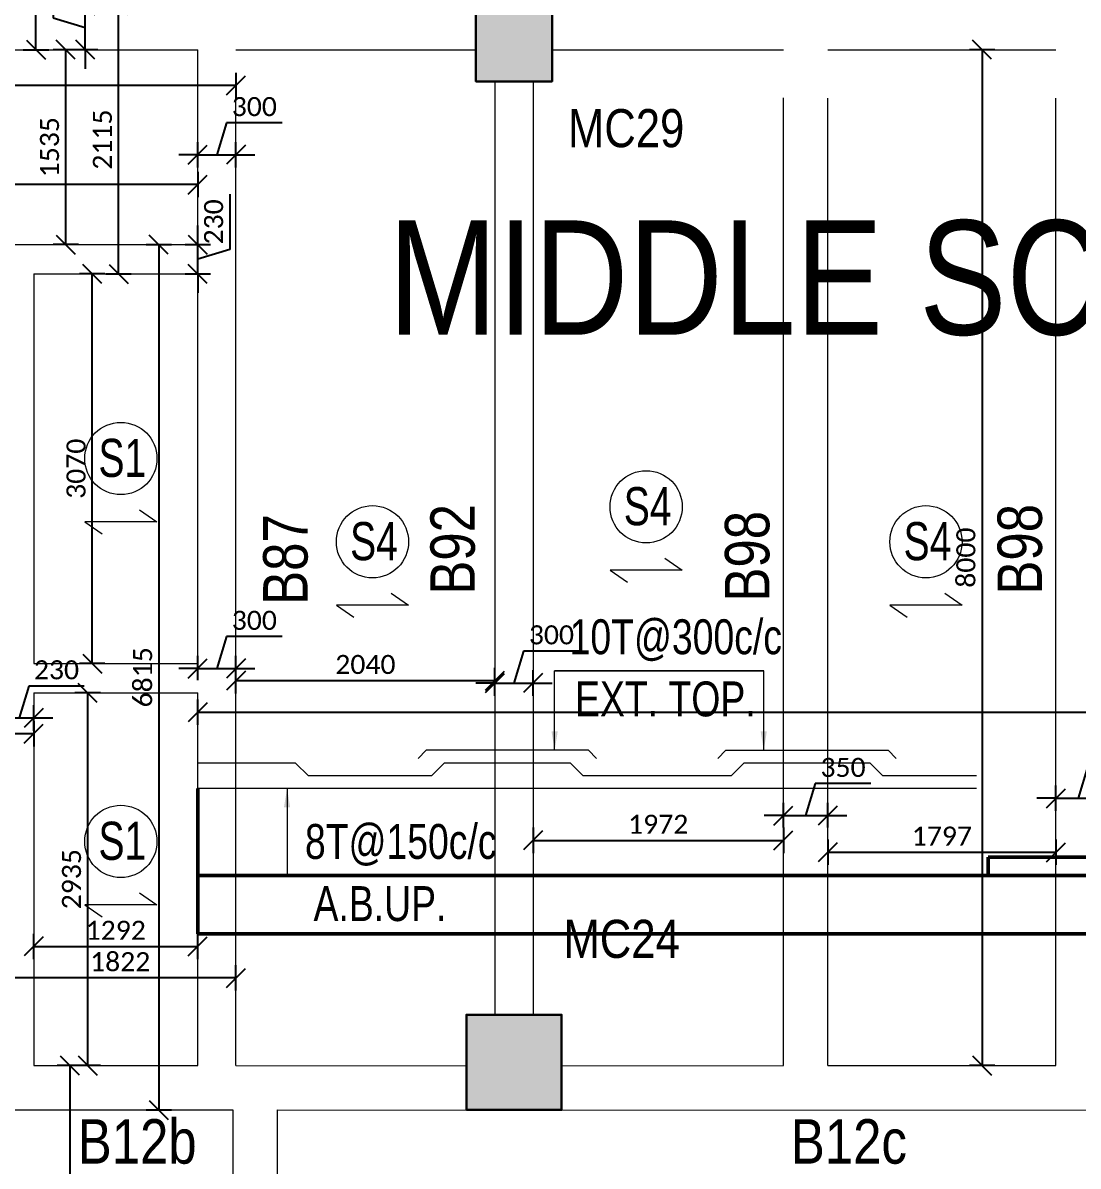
# Model space of a CAD drawing. Header units: millimetres. Extents: x 1112055 to 3390982, y -148532 to 766891.
# Drawn here: x 2816570 to 2824881, y -57649 to -48644 of the extents above; entities that cross this region are included whole.
import ezdxf
from ezdxf.enums import TextEntityAlignment as Align

# ---------------------------------------------------------------- set-up
doc = ezdxf.new("R2010")
doc.units = ezdxf.units.MM
doc.header["$PDMODE"] = 35
doc.header["$PDSIZE"] = -25
doc.linetypes.add('Hidden', pattern=[9.525, 6.35, -3.175])
for name, color, linetype, lineweight in [('B BEAM', 148, 'Continuous', 13), ('B COL. NO.', 3, 'Continuous', 20), ('B FINAL COLUMN', 1, 'Continuous', 30), ('B SLAB NO', 56, 'Continuous', 9), ('B STEEL', 34, 'Continuous', 15), ('B STEEL TEXT', 7, 'Continuous', 15), ('B-BEAM NO', 215, 'Continuous', 18)]:
    doc.layers.add(name, color=color, linetype=linetype, lineweight=lineweight)
doc.layers.add('B-COL HT', color=7, linetype='Continuous', lineweight=0, true_color=0x4e4f45)
doc.styles.add('Cali', font='calibri.ttf')
doc.styles.add('Q1', font='g13f12d.shx', dxfattribs={"width": 0.8})
doc.styles.add('SWINC', font='swissc.ttf')
doc.styles.add('SWISS', font='swisscl.ttf')
doc.dimstyles.new('BHOOMI', dxfattribs={"dimtxt": 230, "dimasz": 150, "dimexe": 10, "dimexo": 0, "dimgap": 25, "dimtad": 1, "dimdec": 0, "dimzin": 0, "dimdsep": 46, "dimtxsty": 'SWINC', "dimblk": 'OBLIQUE', "dimcen": 0.09, "dimclrd": 250, "dimclre": 250, "dimclrt": 256, "dimaunit": 1, "dimadec": 3, "dimazin": 0, "dimtfac": 1, "dimtdec": 0, "dimtofl": 0, "dimtmove": 1, "dimatfit": 3, "dimfxl": 100, "dimtolj": 1, "dimtzin": 0, "dimlwd": 9, "dimlwe": 5, "dimarcsym": 0})
doc.dimstyles.new('LEVEL DIM', dxfattribs={"dimtxt": 150, "dimasz": 150, "dimexe": 100, "dimexo": 100, "dimgap": 50, "dimtad": 1, "dimdec": 0, "dimzin": 0, "dimdsep": 46, "dimtxsty": 'Cali', "dimblk": 'OBLIQUE', "dimcen": 0, "dimclrd": 256, "dimclre": 256, "dimclrt": 3, "dimadec": 0, "dimazin": 0, "dimtfac": 1, "dimtdec": 0, "dimtofl": 0, "dimtmove": 1, "dimatfit": 0, "dimfxl": 100, "dimfxlon": 1, "dimtolj": 1, "dimtzin": 0, "dimlwd": -1, "dimlwe": -1, "dimarcsym": 0})

# ---------------------------------------------------------------- blocks, each defined once
blk = doc.blocks.new('_Oblique')
at = {"color": 0, "linetype": 'ByBlock', "lineweight": -2}
blk.add_line((-0.5, -0.5), (0.5, 0.5), dxfattribs=at)
blk = doc.blocks.new('*D6351')
at = {"linetype": 'ByBlock', "transparency": 16777216}
for p, q in [((2816573.6, -39706.1), (2816773.6, -39706.1)), ((2816673.6, -48856.1), (2816673.6, -39706.1)), ((2816573.6, -48856.1), (2816773.6, -48856.1))]:
    blk.add_line(p, q, dxfattribs=at)
at = {"layer": 'Defpoints', "color": 0, "lineweight": 40, "transparency": 16777216}
for p in [(2816258.1, -39706.1), (2816673.6, -39706.1), (2816258.1, -48856.1)]:
    blk.add_point(p, dxfattribs=at)
at = {"transparency": 16777216, "xscale": 150, "yscale": 150, "zscale": 150}
for p, rotation in [((2816673.6, -39706.1), 90), ((2816673.6, -48856.1), 270)]:
    blk.add_blockref('_Oblique', p, dxfattribs=dict(at, rotation=rotation))
at = {"color": 3, "lineweight": 50, "transparency": 16777216, "insert": (2816546.7, -44281.1), "char_height": 150, "attachment_point": 5, "rotation": 90, "style": 'Cali'}
blk.add_mtext('\\A1;9150', dxfattribs=at)
blk = doc.blocks.new('*D6371')
at = {"linetype": 'ByBlock', "transparency": 16777216}
for p, q in [((2813498.1, -54143.5), (2813498.1, -54343.5)), ((2816655.7, -54143.5), (2816655.7, -54343.5)), ((2816655.7, -54243.5), (2813498.1, -54243.5))]:
    blk.add_line(p, q, dxfattribs=at)
at = {"layer": 'Defpoints', "color": 0, "lineweight": 40, "transparency": 16777216}
for p in [(2813498.1, -53921.1), (2816655.7, -53921.1), (2813498.1, -54243.5)]:
    blk.add_point(p, dxfattribs=at)
at = {"transparency": 16777216, "xscale": 150, "yscale": 150, "zscale": 150, "rotation": 180}
blk.add_blockref('_Oblique', (2813498.1, -54243.5), dxfattribs=at)
at = {"transparency": 16777216, "xscale": 150, "yscale": 150, "zscale": 150}
blk.add_blockref('_Oblique', (2816655.7, -54243.5), dxfattribs=at)
at = {"color": 3, "lineweight": 50, "transparency": 16777216, "insert": (2815076.9, -54116.6), "char_height": 150, "attachment_point": 5, "style": 'Cali'}
blk.add_mtext('\\A1;3158', dxfattribs=at)
blk = doc.blocks.new('*D6373')
at = {"linetype": 'ByBlock', "transparency": 16777216}
for p, q in [((2818173.7, -53477.4), (2818098.1, -53729.2)), ((2818612.9, -53477.4), (2818173.7, -53477.4)), ((2817948.1, -53821.1), (2817948.1, -53629.2)), ((2818248.1, -53821.1), (2818248.1, -53629.2)), ((2817948.1, -53729.2), (2817798.1, -53729.2)), ((2817948.1, -53729.2), (2818248.1, -53729.2)), ((2818248.1, -53729.2), (2818398.1, -53729.2))]:
    blk.add_line(p, q, dxfattribs=at)
at = {"layer": 'Defpoints', "color": 0, "lineweight": 40, "transparency": 16777216}
for p in [(2818248.1, -53729.2), (2817948.1, -53921.1), (2818248.1, -53921.1)]:
    blk.add_point(p, dxfattribs=at)
at = {"transparency": 16777216, "xscale": 150, "yscale": 150, "zscale": 150}
blk.add_blockref('_Oblique', (2817948.1, -53729.2), dxfattribs=at)
at = {"transparency": 16777216, "xscale": 150, "yscale": 150, "zscale": 150, "rotation": 180}
blk.add_blockref('_Oblique', (2818248.1, -53729.2), dxfattribs=at)
at = {"color": 3, "lineweight": 50, "transparency": 16777216, "insert": (2818393.3, -53350.5), "char_height": 150, "attachment_point": 5, "style": 'Cali'}
blk.add_mtext('\\A1;300', dxfattribs=at)
blk = doc.blocks.new('*D6497')
at = {"linetype": 'ByBlock', "transparency": 16777216}
for p, q in [((2817041.4, -56856.5), (2816841.4, -56856.5)), ((2816941.4, -56856.5), (2816941.4, -59656.1)), ((2817041.4, -59656.1), (2816841.4, -59656.1))]:
    blk.add_line(p, q, dxfattribs=at)
at = {"layer": 'Defpoints', "color": 0, "lineweight": 40, "transparency": 16777216}
for p in [(2818248.1, -56856.5), (2816941.4, -59656.1), (2818223.1, -59656.1)]:
    blk.add_point(p, dxfattribs=at)
at = {"transparency": 16777216, "xscale": 150, "yscale": 150, "zscale": 150}
for p, rotation in [((2816941.4, -56856.5), 90), ((2816941.4, -59656.1), 270)]:
    blk.add_blockref('_Oblique', p, dxfattribs=dict(at, rotation=rotation))
at = {"color": 3, "lineweight": 50, "transparency": 16777216, "insert": (2816814.6, -58256.3), "char_height": 150, "attachment_point": 5, "rotation": 90, "style": 'Cali'}
blk.add_mtext('\\A1;2800', dxfattribs=at)
blk = doc.blocks.new('*D6512')
at = {"linetype": 'ByBlock', "transparency": 16777216}
for p, q in [((2816616.2, -53867.1), (2816540.7, -54119)), ((2817054.2, -53867.1), (2816616.2, -53867.1)), ((2816425.7, -54219), (2816425.7, -54019)), ((2816655.7, -54219), (2816655.7, -54019)), ((2816425.7, -54119), (2816275.7, -54119)), ((2816425.7, -54119), (2816655.7, -54119)), ((2816655.7, -54119), (2816805.7, -54119))]:
    blk.add_line(p, q, dxfattribs=at)
at = {"layer": 'Defpoints', "color": 0, "lineweight": 40, "transparency": 16777216}
for p in [(2816655.7, -54119), (2816425.7, -54581.1), (2816655.7, -54581.1)]:
    blk.add_point(p, dxfattribs=at)
at = {"transparency": 16777216, "xscale": 150, "yscale": 150, "zscale": 150}
blk.add_blockref('_Oblique', (2816425.7, -54119), dxfattribs=at)
at = {"transparency": 16777216, "xscale": 150, "yscale": 150, "zscale": 150, "rotation": 180}
blk.add_blockref('_Oblique', (2816655.7, -54119), dxfattribs=at)
at = {"color": 3, "lineweight": 50, "transparency": 16777216, "insert": (2816835.2, -53740.3), "char_height": 150, "attachment_point": 5, "style": 'Cali'}
blk.add_mtext('\\A1;230', dxfattribs=at)
blk = doc.blocks.new('*D6518')
at = {"linetype": 'ByBlock', "transparency": 16777216}
for p, q in [((2817224.2, -48506.1), (2817424.2, -48506.1)), ((2817324.2, -50621.1), (2817324.2, -48506.1)), ((2817224.2, -50621.1), (2817424.2, -50621.1))]:
    blk.add_line(p, q, dxfattribs=at)
at = {"layer": 'Defpoints', "color": 0, "lineweight": 40, "transparency": 16777216}
for p in [(2816655.7, -48506.1), (2817324.2, -48506.1), (2816655.7, -50621.1)]:
    blk.add_point(p, dxfattribs=at)
at = {"transparency": 16777216, "xscale": 150, "yscale": 150, "zscale": 150}
for p, rotation in [((2817324.2, -48506.1), 90), ((2817324.2, -50621.1), 270)]:
    blk.add_blockref('_Oblique', p, dxfattribs=dict(at, rotation=rotation))
at = {"color": 3, "lineweight": 50, "transparency": 16777216, "insert": (2817197.4, -49563.6), "char_height": 150, "attachment_point": 5, "rotation": 90, "style": 'Cali'}
blk.add_mtext('\\A1;2115', dxfattribs=at)
blk = doc.blocks.new('*D6519')
at = {"linetype": 'ByBlock', "transparency": 16777216}
for p, q in [((2818200, -49992.6), (2818200, -50430.5)), ((2817948.1, -50391.1), (2817948.1, -50241.1)), ((2817848.1, -50391.1), (2818048.1, -50391.1)), ((2817948.1, -50621.1), (2817948.1, -50391.1)), ((2818200, -50430.5), (2817948.1, -50506.1)), ((2817848.1, -50621.1), (2818048.1, -50621.1)), ((2817948.1, -50621.1), (2817948.1, -50771.1))]:
    blk.add_line(p, q, dxfattribs=at)
at = {"layer": 'Defpoints', "color": 0, "lineweight": 40, "transparency": 16777216}
for p in [(2817324.2, -50391.1), (2817948.1, -50391.1), (2817324.2, -50621.1)]:
    blk.add_point(p, dxfattribs=at)
at = {"transparency": 16777216, "xscale": 150, "yscale": 150, "zscale": 150}
for p, rotation in [((2817948.1, -50391.1), 270), ((2817948.1, -50621.1), 90)]:
    blk.add_blockref('_Oblique', p, dxfattribs=dict(at, rotation=rotation))
at = {"color": 3, "lineweight": 50, "transparency": 16777216, "insert": (2818073.1, -50211.5), "char_height": 150, "attachment_point": 5, "rotation": 90, "style": 'Cali'}
blk.add_mtext('\\A1;230', dxfattribs=at)
blk = doc.blocks.new('*D6520')
at = {"linetype": 'ByBlock', "transparency": 16777216}
for p, q in [((2817007.7, -48856.1), (2816807.7, -48856.1)), ((2816907.7, -50391.1), (2816907.7, -48856.1)), ((2817007.7, -50391.1), (2816807.7, -50391.1))]:
    blk.add_line(p, q, dxfattribs=at)
at = {"layer": 'Defpoints', "color": 0, "lineweight": 40, "transparency": 16777216}
for p in [(2816907.7, -48856.1), (2817324.2, -48856.1), (2817324.2, -50391.1)]:
    blk.add_point(p, dxfattribs=at)
at = {"transparency": 16777216, "xscale": 150, "yscale": 150, "zscale": 150}
for p, rotation in [((2816907.7, -48856.1), 90), ((2816907.7, -50391.1), 270)]:
    blk.add_blockref('_Oblique', p, dxfattribs=dict(at, rotation=rotation))
at = {"color": 3, "lineweight": 50, "transparency": 16777216, "insert": (2816780.8, -49623.6), "char_height": 150, "attachment_point": 5, "rotation": 90, "style": 'Cali'}
blk.add_mtext('\\A1;1535', dxfattribs=at)
blk = doc.blocks.new('*D6521')
at = {"linetype": 'ByBlock', "transparency": 16777216}
for p, q in [((2816809.9, -48166.3), (2816809.9, -48605.5)), ((2817061.7, -48506.1), (2817061.7, -48356.1)), ((2817161.7, -48506.1), (2816961.7, -48506.1)), ((2817061.7, -48856.1), (2817061.7, -48506.1)), ((2816809.9, -48605.5), (2817061.7, -48681.1)), ((2817161.7, -48856.1), (2816961.7, -48856.1)), ((2817061.7, -48856.1), (2817061.7, -49006.1))]:
    blk.add_line(p, q, dxfattribs=at)
at = {"layer": 'Defpoints', "color": 0, "lineweight": 40, "transparency": 16777216}
for p in [(2817061.7, -48506.1), (2817324.2, -48506.1), (2817324.2, -48856.1)]:
    blk.add_point(p, dxfattribs=at)
at = {"transparency": 16777216, "xscale": 150, "yscale": 150, "zscale": 150}
for p, rotation in [((2817061.7, -48506.1), 270), ((2817061.7, -48856.1), 90)]:
    blk.add_blockref('_Oblique', p, dxfattribs=dict(at, rotation=rotation))
at = {"color": 3, "lineweight": 50, "transparency": 16777216, "insert": (2816683, -48385.9), "char_height": 150, "attachment_point": 5, "rotation": 90, "style": 'Cali'}
blk.add_mtext('\\A1;350', dxfattribs=at)
blk = doc.blocks.new('*D6522')
at = {"linetype": 'ByBlock', "transparency": 16777216}
for p, q in [((2818248.1, -49036.6), (2818248.1, -49236.6)), ((2813498.1, -49136.6), (2813498.1, -49236.6)), ((2818248.1, -49136.6), (2813498.1, -49136.6))]:
    blk.add_line(p, q, dxfattribs=at)
at = {"layer": 'Defpoints', "color": 0, "lineweight": 40, "transparency": 16777216}
for p in [(2818248.1, -48856.5), (2813498.1, -49106.1), (2813498.1, -49136.6)]:
    blk.add_point(p, dxfattribs=at)
at = {"transparency": 16777216, "xscale": 150, "yscale": 150, "zscale": 150, "rotation": 180}
blk.add_blockref('_Oblique', (2813498.1, -49136.6), dxfattribs=at)
at = {"transparency": 16777216, "xscale": 150, "yscale": 150, "zscale": 150}
blk.add_blockref('_Oblique', (2818248.1, -49136.6), dxfattribs=at)
at = {"color": 3, "lineweight": 50, "transparency": 16777216, "insert": (2815873.1, -49009.8), "char_height": 150, "attachment_point": 5, "style": 'Cali'}
blk.add_mtext('\\A1;4750', dxfattribs=at)
blk = doc.blocks.new('*D6523')
at = {"linetype": 'ByBlock', "transparency": 16777216}
for p, q in [((2813798.1, -49818.2), (2813798.1, -50018.2)), ((2817948.1, -49818.2), (2817948.1, -50018.2)), ((2817948.1, -49918.2), (2813798.1, -49918.2))]:
    blk.add_line(p, q, dxfattribs=at)
at = {"layer": 'Defpoints', "color": 0, "lineweight": 40, "transparency": 16777216}
for p in [(2817948.1, -49136.6), (2813798.1, -49236.6), (2813798.1, -49918.2)]:
    blk.add_point(p, dxfattribs=at)
at = {"transparency": 16777216, "xscale": 150, "yscale": 150, "zscale": 150, "rotation": 180}
blk.add_blockref('_Oblique', (2813798.1, -49918.2), dxfattribs=at)
at = {"transparency": 16777216, "xscale": 150, "yscale": 150, "zscale": 150}
blk.add_blockref('_Oblique', (2817948.1, -49918.2), dxfattribs=at)
at = {"color": 3, "lineweight": 50, "transparency": 16777216, "insert": (2815873.1, -49791.4), "char_height": 150, "attachment_point": 5, "style": 'Cali'}
blk.add_mtext('\\A1;4150', dxfattribs=at)
blk = doc.blocks.new('*D6524')
at = {"linetype": 'ByBlock', "transparency": 16777216}
for p, q in [((2818173.7, -49431.2), (2818098.1, -49683.1)), ((2818612.9, -49431.2), (2818173.7, -49431.2)), ((2817948.1, -49783.1), (2817948.1, -49583.1)), ((2818248.1, -49783.1), (2818248.1, -49583.1)), ((2817948.1, -49683.1), (2817798.1, -49683.1)), ((2817948.1, -49683.1), (2818248.1, -49683.1)), ((2818248.1, -49683.1), (2818398.1, -49683.1))]:
    blk.add_line(p, q, dxfattribs=at)
at = {"layer": 'Defpoints', "color": 0, "lineweight": 40, "transparency": 16777216}
for p in [(2818248.1, -49683.1), (2817948.1, -49918.2), (2818248.1, -49918.2)]:
    blk.add_point(p, dxfattribs=at)
at = {"transparency": 16777216, "xscale": 150, "yscale": 150, "zscale": 150}
blk.add_blockref('_Oblique', (2817948.1, -49683.1), dxfattribs=at)
at = {"transparency": 16777216, "xscale": 150, "yscale": 150, "zscale": 150, "rotation": 180}
blk.add_blockref('_Oblique', (2818248.1, -49683.1), dxfattribs=at)
at = {"color": 3, "lineweight": 50, "transparency": 16777216, "insert": (2818393.3, -49304.4), "char_height": 150, "attachment_point": 5, "style": 'Cali'}
blk.add_mtext('\\A1;300', dxfattribs=at)
blk = doc.blocks.new('*D6525')
at = {"linetype": 'ByBlock', "transparency": 16777216}
for p, q in [((2817541, -50391.1), (2817741, -50391.1)), ((2817641, -50391.1), (2817641, -57206.1)), ((2817541, -57206.1), (2817741, -57206.1))]:
    blk.add_line(p, q, dxfattribs=at)
at = {"layer": 'Defpoints', "color": 0, "lineweight": 40, "transparency": 16777216}
for p in [(2817324.2, -50391.1), (2817324.2, -57206.1), (2817641, -57206.1)]:
    blk.add_point(p, dxfattribs=at)
at = {"transparency": 16777216, "xscale": 150, "yscale": 150, "zscale": 150}
for p, rotation in [((2817641, -50391.1), 90), ((2817641, -57206.1), 270)]:
    blk.add_blockref('_Oblique', p, dxfattribs=dict(at, rotation=rotation))
at = {"color": 3, "lineweight": 50, "transparency": 16777216, "insert": (2817514.2, -53798.6), "char_height": 150, "attachment_point": 5, "rotation": 90, "style": 'Cali'}
blk.add_mtext('\\A1;6815', dxfattribs=at)
blk = doc.blocks.new('*D6526')
at = {"linetype": 'ByBlock', "transparency": 16777216}
for p, q in [((2817180.9, -53921.1), (2816980.9, -53921.1)), ((2817080.9, -56856.1), (2817080.9, -53921.1)), ((2817180.9, -56856.1), (2816980.9, -56856.1))]:
    blk.add_line(p, q, dxfattribs=at)
at = {"layer": 'Defpoints', "color": 0, "lineweight": 40, "transparency": 16777216}
for p in [(2817080.9, -53921.1), (2817948.1, -53921.1), (2817948.1, -56856.1)]:
    blk.add_point(p, dxfattribs=at)
at = {"transparency": 16777216, "xscale": 150, "yscale": 150, "zscale": 150}
for p, rotation in [((2817080.9, -53921.1), 90), ((2817080.9, -56856.1), 270)]:
    blk.add_blockref('_Oblique', p, dxfattribs=dict(at, rotation=rotation))
at = {"color": 3, "lineweight": 50, "transparency": 16777216, "insert": (2816954, -55388.6), "char_height": 150, "attachment_point": 5, "rotation": 90, "style": 'Cali'}
blk.add_mtext('\\A1;2935', dxfattribs=at)
blk = doc.blocks.new('*D6527')
at = {"linetype": 'ByBlock', "transparency": 16777216}
for p, q in [((2817216.5, -50621.1), (2817016.5, -50621.1)), ((2817116.5, -53691.1), (2817116.5, -50621.1)), ((2817216.5, -53691.1), (2817016.5, -53691.1))]:
    blk.add_line(p, q, dxfattribs=at)
at = {"layer": 'Defpoints', "color": 0, "lineweight": 40, "transparency": 16777216}
for p in [(2817116.5, -50621.1), (2817948.1, -50621.1), (2817948.1, -53691.1)]:
    blk.add_point(p, dxfattribs=at)
at = {"transparency": 16777216, "xscale": 150, "yscale": 150, "zscale": 150}
for p, rotation in [((2817116.5, -50621.1), 90), ((2817116.5, -53691.1), 270)]:
    blk.add_blockref('_Oblique', p, dxfattribs=dict(at, rotation=rotation))
at = {"color": 3, "lineweight": 50, "transparency": 16777216, "insert": (2816989.7, -52156.1), "char_height": 150, "attachment_point": 5, "rotation": 90, "style": 'Cali'}
blk.add_mtext('\\A1;3070', dxfattribs=at)
blk = doc.blocks.new('*D6528')
at = {"linetype": 'ByBlock', "transparency": 16777216}
for p, q in [((2817948.1, -54174.1), (2817948.1, -53974.1)), ((2834368.1, -54174.1), (2834368.1, -53974.1)), ((2817948.1, -54074.1), (2834368.1, -54074.1))]:
    blk.add_line(p, q, dxfattribs=at)
at = {"layer": 'Defpoints', "color": 0, "lineweight": 40, "transparency": 16777216}
for p in [(2834368.1, -54074.1), (2817948.1, -56856.1), (2834368.1, -56856.1)]:
    blk.add_point(p, dxfattribs=at)
at = {"transparency": 16777216, "xscale": 150, "yscale": 150, "zscale": 150, "rotation": 180}
blk.add_blockref('_Oblique', (2817948.1, -54074.1), dxfattribs=at)
at = {"transparency": 16777216, "xscale": 150, "yscale": 150, "zscale": 150}
blk.add_blockref('_Oblique', (2834368.1, -54074.1), dxfattribs=at)
at = {"color": 3, "lineweight": 50, "transparency": 16777216, "insert": (2826158.1, -53947.3), "char_height": 150, "attachment_point": 5, "style": 'Cali'}
blk.add_mtext('\\A1;16420', dxfattribs=at)
blk = doc.blocks.new('*D6529')
at = {"linetype": 'ByBlock', "transparency": 16777216}
for p, q in [((2818248.1, -53925), (2818248.1, -53725)), ((2820288.1, -53925), (2820288.1, -53725)), ((2818248.1, -53825), (2820288.1, -53825))]:
    blk.add_line(p, q, dxfattribs=at)
at = {"layer": 'Defpoints', "color": 0, "lineweight": 40, "transparency": 16777216}
for p in [(2820288.1, -53825), (2818248.1, -54074.1), (2820288.1, -54074.1)]:
    blk.add_point(p, dxfattribs=at)
at = {"transparency": 16777216, "xscale": 150, "yscale": 150, "zscale": 150, "rotation": 180}
blk.add_blockref('_Oblique', (2818248.1, -53825), dxfattribs=at)
at = {"transparency": 16777216, "xscale": 150, "yscale": 150, "zscale": 150}
blk.add_blockref('_Oblique', (2820288.1, -53825), dxfattribs=at)
at = {"color": 3, "lineweight": 50, "transparency": 16777216, "insert": (2819268.1, -53698.2), "char_height": 150, "attachment_point": 5, "style": 'Cali'}
blk.add_mtext('\\A1;2040', dxfattribs=at)
blk = doc.blocks.new('*D6530')
at = {"linetype": 'ByBlock', "transparency": 16777216}
for p, q in [((2820513.7, -53591.8), (2820438.1, -53843.6)), ((2820952.9, -53591.8), (2820513.7, -53591.8)), ((2820288.1, -53943.6), (2820288.1, -53743.6)), ((2820588.1, -53943.6), (2820588.1, -53743.6)), ((2820288.1, -53843.6), (2820138.1, -53843.6)), ((2820288.1, -53843.6), (2820588.1, -53843.6)), ((2820588.1, -53843.6), (2820738.1, -53843.6))]:
    blk.add_line(p, q, dxfattribs=at)
at = {"layer": 'Defpoints', "color": 0, "lineweight": 40, "transparency": 16777216}
for p in [(2820588.1, -53843.6), (2820288.1, -54074.1), (2820588.1, -54074.1)]:
    blk.add_point(p, dxfattribs=at)
at = {"transparency": 16777216, "xscale": 150, "yscale": 150, "zscale": 150}
blk.add_blockref('_Oblique', (2820288.1, -53843.6), dxfattribs=at)
at = {"transparency": 16777216, "xscale": 150, "yscale": 150, "zscale": 150, "rotation": 180}
blk.add_blockref('_Oblique', (2820588.1, -53843.6), dxfattribs=at)
at = {"color": 3, "lineweight": 50, "transparency": 16777216, "insert": (2820733.3, -53464.9), "char_height": 150, "attachment_point": 5, "style": 'Cali'}
blk.add_mtext('\\A1;300', dxfattribs=at)
blk = doc.blocks.new('*D6531')
at = {"linetype": 'ByBlock', "transparency": 16777216}
for p, q in [((2820588.1, -54982.7), (2820588.1, -55182.7)), ((2822559.8, -54982.7), (2822559.8, -55182.7)), ((2820588.1, -55082.7), (2822559.8, -55082.7))]:
    blk.add_line(p, q, dxfattribs=at)
at = {"layer": 'Defpoints', "color": 0, "lineweight": 40, "transparency": 16777216}
for p in [(2820588.1, -54074.1), (2822559.8, -54074.1), (2822559.8, -55082.7)]:
    blk.add_point(p, dxfattribs=at)
at = {"transparency": 16777216, "xscale": 150, "yscale": 150, "zscale": 150, "rotation": 180}
blk.add_blockref('_Oblique', (2820588.1, -55082.7), dxfattribs=at)
at = {"transparency": 16777216, "xscale": 150, "yscale": 150, "zscale": 150}
blk.add_blockref('_Oblique', (2822559.8, -55082.7), dxfattribs=at)
at = {"color": 3, "lineweight": 50, "transparency": 16777216, "insert": (2821574, -54955.8), "char_height": 150, "attachment_point": 5, "style": 'Cali'}
blk.add_mtext('\\A1;1972', dxfattribs=at)
blk = doc.blocks.new('*D6532')
at = {"linetype": 'ByBlock', "transparency": 16777216}
for p, q in [((2822810.4, -54635.9), (2822734.8, -54887.7)), ((2823249.6, -54635.9), (2822810.4, -54635.9)), ((2822559.8, -54982.7), (2822559.8, -54787.7)), ((2822909.8, -54982.7), (2822909.8, -54787.7)), ((2822559.8, -54887.7), (2822409.8, -54887.7)), ((2822559.8, -54887.7), (2822909.8, -54887.7)), ((2822909.8, -54887.7), (2823059.8, -54887.7))]:
    blk.add_line(p, q, dxfattribs=at)
at = {"layer": 'Defpoints', "color": 0, "lineweight": 40, "transparency": 16777216}
for p in [(2822909.8, -54887.7), (2822559.8, -55082.7), (2822909.8, -55082.7)]:
    blk.add_point(p, dxfattribs=at)
at = {"transparency": 16777216, "xscale": 150, "yscale": 150, "zscale": 150}
blk.add_blockref('_Oblique', (2822559.8, -54887.7), dxfattribs=at)
at = {"transparency": 16777216, "xscale": 150, "yscale": 150, "zscale": 150, "rotation": 180}
blk.add_blockref('_Oblique', (2822909.8, -54887.7), dxfattribs=at)
at = {"color": 3, "lineweight": 50, "transparency": 16777216, "insert": (2823030, -54509), "char_height": 150, "attachment_point": 5, "style": 'Cali'}
blk.add_mtext('\\A1;350', dxfattribs=at)
blk = doc.blocks.new('*D6533')
at = {"linetype": 'ByBlock', "transparency": 16777216}
for p, q in [((2822909.8, -55076.1), (2822909.8, -55276.1)), ((2824706.5, -55076.1), (2824706.5, -55276.1)), ((2822909.8, -55176.1), (2824706.5, -55176.1))]:
    blk.add_line(p, q, dxfattribs=at)
at = {"layer": 'Defpoints', "color": 0, "lineweight": 40, "transparency": 16777216}
for p in [(2822909.8, -54887.7), (2824706.5, -54887.7), (2824706.5, -55176.1)]:
    blk.add_point(p, dxfattribs=at)
at = {"transparency": 16777216, "xscale": 150, "yscale": 150, "zscale": 150, "rotation": 180}
blk.add_blockref('_Oblique', (2822909.8, -55176.1), dxfattribs=at)
at = {"transparency": 16777216, "xscale": 150, "yscale": 150, "zscale": 150}
blk.add_blockref('_Oblique', (2824706.5, -55176.1), dxfattribs=at)
at = {"color": 3, "lineweight": 50, "transparency": 16777216, "insert": (2823808.1, -55049.3), "char_height": 150, "attachment_point": 5, "style": 'Cali'}
blk.add_mtext('\\A1;1797', dxfattribs=at)
blk = doc.blocks.new('*D6534')
at = {"linetype": 'ByBlock', "transparency": 16777216}
for p, q in [((2824957, -54499.4), (2824881.5, -54751.3)), ((2825396.3, -54499.4), (2824957, -54499.4)), ((2824706.5, -54851.3), (2824706.5, -54651.3)), ((2825056.5, -54851.3), (2825056.5, -54651.3)), ((2824706.5, -54751.3), (2824556.5, -54751.3)), ((2824706.5, -54751.3), (2825056.5, -54751.3)), ((2825056.5, -54751.3), (2825206.5, -54751.3))]:
    blk.add_line(p, q, dxfattribs=at)
at = {"layer": 'Defpoints', "color": 0, "lineweight": 40, "transparency": 16777216}
for p in [(2825056.5, -54751.3), (2824706.5, -55176.1), (2825056.5, -55176.1)]:
    blk.add_point(p, dxfattribs=at)
at = {"transparency": 16777216, "xscale": 150, "yscale": 150, "zscale": 150}
blk.add_blockref('_Oblique', (2824706.5, -54751.3), dxfattribs=at)
at = {"transparency": 16777216, "xscale": 150, "yscale": 150, "zscale": 150, "rotation": 180}
blk.add_blockref('_Oblique', (2825056.5, -54751.3), dxfattribs=at)
at = {"color": 3, "lineweight": 50, "transparency": 16777216, "insert": (2825176.7, -54372.6), "char_height": 150, "attachment_point": 5, "style": 'Cali'}
blk.add_mtext('\\A1;350', dxfattribs=at)
blk = doc.blocks.new('*D6543')
at = {"linetype": 'ByBlock', "transparency": 16777216}
for p, q in [((2824224.6, -48856.1), (2824024.6, -48856.1)), ((2824124.6, -48856.1), (2824124.6, -56856.1)), ((2824224.6, -56856.1), (2824024.6, -56856.1))]:
    blk.add_line(p, q, dxfattribs=at)
at = {"layer": 'Defpoints', "color": 0, "lineweight": 40, "transparency": 16777216}
for p in [(2824706.5, -48856.1), (2824124.6, -56856.1), (2824706.5, -56856.1)]:
    blk.add_point(p, dxfattribs=at)
at = {"transparency": 16777216, "xscale": 150, "yscale": 150, "zscale": 150}
for p, rotation in [((2824124.6, -48856.1), 90), ((2824124.6, -56856.1), 270)]:
    blk.add_blockref('_Oblique', p, dxfattribs=dict(at, rotation=rotation))
at = {"color": 3, "lineweight": 50, "transparency": 16777216, "insert": (2823997.8, -52856.1), "char_height": 150, "attachment_point": 5, "rotation": 90, "style": 'Cali'}
blk.add_mtext('\\A1;8000', dxfattribs=at)
blk = doc.blocks.new('*D6545')
at = {"linetype": 'ByBlock', "transparency": 16777216}
for p, q in [((2816655.7, -56017.8), (2816655.7, -55817.8)), ((2817948.1, -56017.8), (2817948.1, -55817.8)), ((2816655.7, -55917.8), (2817948.1, -55917.8))]:
    blk.add_line(p, q, dxfattribs=at)
at = {"layer": 'Defpoints', "color": 0, "lineweight": 40, "transparency": 16777216}
for p in [(2817948.1, -55917.8), (2816655.7, -56856.1), (2817948.1, -56856.1)]:
    blk.add_point(p, dxfattribs=at)
at = {"transparency": 16777216, "xscale": 150, "yscale": 150, "zscale": 150, "rotation": 180}
blk.add_blockref('_Oblique', (2816655.7, -55917.8), dxfattribs=at)
at = {"transparency": 16777216, "xscale": 150, "yscale": 150, "zscale": 150}
blk.add_blockref('_Oblique', (2817948.1, -55917.8), dxfattribs=at)
at = {"color": 3, "lineweight": 50, "transparency": 16777216, "insert": (2817301.9, -55791), "char_height": 150, "attachment_point": 5, "style": 'Cali'}
blk.add_mtext('\\A1;1292', dxfattribs=at)
blk = doc.blocks.new('*D6546')
at = {"linetype": 'ByBlock', "transparency": 16777216}
for p, q in [((2816425.7, -56265.9), (2816425.7, -56065.9)), ((2818248.1, -56265.9), (2818248.1, -56065.9)), ((2818248.1, -56165.9), (2816425.7, -56165.9))]:
    blk.add_line(p, q, dxfattribs=at)
at = {"layer": 'Defpoints', "color": 0, "lineweight": 40, "transparency": 16777216}
for p in [(2816425.7, -56165.9), (2816425.7, -56856.1), (2818248.1, -56856.5)]:
    blk.add_point(p, dxfattribs=at)
at = {"transparency": 16777216, "xscale": 150, "yscale": 150, "zscale": 150, "rotation": 180}
blk.add_blockref('_Oblique', (2816425.7, -56165.9), dxfattribs=at)
at = {"transparency": 16777216, "xscale": 150, "yscale": 150, "zscale": 150}
blk.add_blockref('_Oblique', (2818248.1, -56165.9), dxfattribs=at)
at = {"color": 3, "lineweight": 50, "transparency": 16777216, "insert": (2817336.9, -56039.1), "char_height": 150, "attachment_point": 5, "style": 'Cali'}
blk.add_mtext('\\A1;1822', dxfattribs=at)

msp = doc.modelspace()

# ---------------------------------------------------------------- hatches: boundary and pattern name
at = {"layer": 'B-COL HT'}
h = msp.add_hatch(color=250, dxfattribs=at)
h.dxf.hatch_style = 1
h.paths.add_polyline_path([(2820138.1, -48506.1), (2820738.1, -48506.1), (2820738.1, -49106.1), (2820138.1, -49106.1)])
h = msp.add_hatch(color=250, dxfattribs=at)
h.dxf.hatch_style = 1
h.paths.add_polyline_path([(2820063.1, -57206.1), (2820813.1, -57206.1), (2820813.1, -56456.1), (2820063.1, -56456.1)])

# ---------------------------------------------------------------- linework, layer by layer
at = {"color": 3, "linetype": 'ByBlock', "lineweight": 50}
for p, q in [((2817948.1, -54673.6), (2817948.1, -55817.8)), ((2817948.1, -55817.8), (2827328.2, -55817.8))]:
    msp.add_line(p, q, dxfattribs=at)
at = {"color": 2, "linetype": 'ByBlock', "lineweight": 50}
for p, q in [((2825056.5, -55214.3), (2824173.8, -55214.3)), ((2824173.8, -55214.3), (2824173.8, -55359.9)), ((2825775.4, -55359.9), (2817948.1, -55359.9)), ((2824173.8, -55359.9), (2825056.5, -55359.9))]:
    msp.add_line(p, q, dxfattribs=at)
at = {"layer": 'B BEAM', "linetype": 'Hidden', "ltscale": 1200}
for p, q in [((2814098.1, -48856.1), (2817948.1, -48856.1)), ((2817948.1, -50391.1), (2817948.1, -48856.1)), ((2818248.1, -56856.5), (2818248.1, -48856.5)), ((2818248.1, -48856.5), (2820138.1, -48857.5)), ((2820738.1, -48857.5), (2822559.8, -48855.8)), ((2822559.8, -56855.8), (2822559.8, -48855.8)), ((2822909.8, -56856.1), (2822909.8, -48856.1)), ((2822909.8, -48856.1), (2824706.5, -48856.1)), ((2824706.5, -56856.1), (2824706.5, -48856.1)), ((2820288.1, -49107.5), (2820288.1, -56456.1)), ((2820588.1, -49107.5), (2820588.1, -56456.1)), ((2813798.1, -50391.1), (2817948.1, -50391.1)), ((2816655.7, -50621.1), (2817948.1, -50621.1)), ((2816655.7, -50621.1), (2816655.7, -53691.1)), ((2817948.1, -53691.1), (2817948.1, -50621.1)), ((2816655.7, -53691.1), (2817948.1, -53691.1)), ((2816655.7, -53921.1), (2817948.1, -53921.1)), ((2816655.7, -53921.1), (2816655.7, -56856.1)), ((2817948.1, -56856.1), (2817948.1, -53921.1)), ((2816655.7, -56856.1), (2817948.1, -56856.1)), ((2818248.1, -56856.5), (2820063.1, -56857.5)), ((2820813.1, -56857.5), (2822559.8, -56855.8)), ((2822909.8, -56856.1), (2824706.5, -56856.1)), ((2814098.1, -57206.1), (2818223.1, -57206.1)), ((2818223.1, -57206.1), (2818223.1, -59206.1)), ((2818573.1, -57206.1), (2820138.1, -57207.5)), ((2818573.1, -57206.1), (2818573.1, -59206.1)), ((2820738.1, -57207.5), (2825143.1, -57206.1))]:
    msp.add_line(p, q, dxfattribs=at)
at = {"layer": 'B FINAL COLUMN', "lineweight": 30}
for points in [[(2820138.1, -48506.1), (2820738.1, -48506.1), (2820738.1, -49106.1), (2820138.1, -49106.1)], [(2820063.1, -57206.1), (2820813.1, -57206.1), (2820813.1, -56456.1), (2820063.1, -56456.1)]]:
    msp.add_lwpolyline(points, close=True, dxfattribs=at)
at = {"layer": 'B SLAB NO', "lineweight": 9}
for points in [[(2817489.9, -52480), (2817626.6, -52574.9), (2817057.5, -52574.9), (2817194.2, -52669.7)], [(2821627, -52860.5), (2821763.6, -52955.3), (2821194.6, -52955.3), (2821331.3, -53050.1)], [(2819471.5, -53135.6), (2819608.2, -53230.5), (2819039.2, -53230.5), (2819175.8, -53325.3)], [(2823830.7, -53135.6), (2823967.3, -53230.5), (2823398.3, -53230.5), (2823534.9, -53325.3)], [(2817489.9, -55495.6), (2817626.6, -55590.4), (2817057.5, -55590.4), (2817194.2, -55685.3)]]:
    msp.add_lwpolyline(points, dxfattribs=at)
for centre in [(2817342, -52075.5), (2821479.1, -52455.9), (2819323.7, -52731.1), (2823682.8, -52731.1), (2817342, -55091.1)]:
    msp.add_circle(centre, 284.5, dxfattribs=at)
at = {"layer": 'B STEEL', "color": 34, "lineweight": 9, "ltscale": 0.5}
msp.add_line((2824080.2, -54673.6), (2817948.1, -54673.6), dxfattribs=at)
for points in [[(2821089.4, -54438.3), (2821024.7, -54373.6), (2819747.7, -54373.6), (2819683.1, -54438.3)], [(2822043.3, -54438.3), (2822107.9, -54373.6), (2823384.9, -54373.6), (2823449.5, -54438.3)], [(2824080.2, -54573.6), (2823343.5, -54573.6), (2823243.5, -54473.6), (2822249.4, -54473.6), (2822149.4, -54573.6), (2820983.3, -54573.6), (2820883.3, -54473.6), (2819889.2, -54473.6), (2819789.2, -54573.6), (2818818.7, -54573.6), (2818718.7, -54473.6), (2817948.1, -54473.6)]]:
    msp.add_lwpolyline(points, dxfattribs=at)

# ---------------------------------------------------------------- texts
at = {"color": 1, "style": 'SWINC'}
msp.add_text('MIDDLE SCHOOL', height=900, dxfattribs=at).set_placement((2819449.2, -51100.2))
at = {"layer": 'B COL. NO.', "style": 'SWINC'}
for s, p in [('MC29', (2820863.4, -49623.5)), ('MC24', (2820827.9, -56008.5))]:
    msp.add_text(s, height=300, dxfattribs=at).set_placement(p)
at = {"layer": 'B SLAB NO', "lineweight": 9, "style": 'SWISS'}
for s, p in [('S1', (2817165.9, -52220.5)), ('S4', (2821303, -52600.9)), ('S4', (2819147.5, -52876.1)), ('S4', (2823506.7, -52876.1)), ('S1', (2817165.9, -55236))]:
    msp.add_text(s, height=300, dxfattribs=at).set_placement(p)
at = {"layer": 'B STEEL TEXT', "style": 'Q1', "width": 0.8}
for s, p in [('10T@300c/c', (2820876.4, -53616.8)), ('EXT. TOP.', (2820919.6, -54106.2)), ('8T@150c/c', (2818792, -55228.9)), ('A.B.UP.', (2818859.7, -55718.3))]:
    msp.add_text(s, height=275, dxfattribs=at).set_placement(p)
at = {"layer": 'B-BEAM NO', "ltscale": 25, "style": 'SWINC'}
for s, p in [('B92', (2820129.9, -52790.8)), ('B98', (2824596.5, -52790.3)), ('B87', (2818812.7, -52871)), ('B98', (2822449.4, -52845.1))]:
    msp.add_text(s, height=350, rotation=90, dxfattribs=at).set_placement(p, align=Align.CENTER)
for s, p in [('B12b', (2817471, -57628.8)), ('B12c', (2823075.9, -57628.8))]:
    msp.add_text(s, height=350, dxfattribs=at).set_placement(p, align=Align.CENTER)

# ---------------------------------------------------------------- dimensions: what is measured, and where the dimension line sits
at = {"color": 3, "linetype": 'ByBlock', "lineweight": 50}
for base, p1, p2, picture, middle in [((2816673.6, -39706.1), (2816258.1, -48856.1), (2816258.1, -39706.1), '*D6351', (2816546.7, -44281.1)), ((2817061.7, -48506.1), (2817324.2, -48856.1), (2817324.2, -48506.1), '*D6521', (2816683, -48555.5)), ((2817324.2, -48506.1), (2816655.7, -50621.1), (2816655.7, -48506.1), '*D6518', (2817197.4, -49563.6)), ((2816907.7, -48856.1), (2817324.2, -50391.1), (2817324.2, -48856.1), '*D6520', (2816780.8, -49623.6)), ((2824124.6, -56856.1), (2824706.5, -48856.1), (2824706.5, -56856.1), '*D6543', (2823997.8, -52856.1)), ((2817948.1, -50391.1), (2817324.2, -50621.1), (2817324.2, -50391.1), '*D6519', (2818073.1, -50380.5)), ((2817641, -57206.1), (2817324.2, -50391.1), (2817324.2, -57206.1), '*D6525', (2817514.2, -53798.6)), ((2817116.5, -50621.1), (2817948.1, -53691.1), (2817948.1, -50621.1), '*D6527', (2816989.7, -52156.1)), ((2817080.9, -53921.1), (2817948.1, -56856.1), (2817948.1, -53921.1), '*D6526', (2816954, -55388.6)), ((2816941.4, -59656.1), (2818248.1, -56856.5), (2818223.1, -59656.1), '*D6497', (2816814.6, -58256.3))]:
    dim = msp.add_linear_dim(base=base, p1=p1, p2=p2, angle=90, dimstyle='LEVEL DIM', override={"dimpost": '\\X'}, dxfattribs=at)
    dim.commit()
    dim.dimension.update_dxf_attribs({"geometry": picture, "text_midpoint": middle})
for base, p1, p2, picture, middle in [((2813498.1, -49136.6), (2818248.1, -48856.5), (2813498.1, -49106.1), '*D6522', (2815873.1, -49009.8)), ((2813798.1, -49918.2), (2817948.1, -49136.6), (2813798.1, -49236.6), '*D6523', (2815873.1, -49791.4)), ((2818248.1, -49683.1), (2817948.1, -49918.2), (2818248.1, -49918.2), '*D6524', (2818223.7, -49304.4)), ((2818248.1, -53729.2), (2817948.1, -53921.1), (2818248.1, -53921.1), '*D6373', (2818223.7, -53350.5)), ((2820588.1, -53843.6), (2820288.1, -54074.1), (2820588.1, -54074.1), '*D6530', (2820563.7, -53464.9)), ((2816655.7, -54119), (2816425.7, -54581.1), (2816655.7, -54581.1), '*D6512', (2816666.2, -53740.3)), ((2820288.1, -53825), (2818248.1, -54074.1), (2820288.1, -54074.1), '*D6529', (2819268.1, -53698.2)), ((2813498.1, -54243.5), (2816655.7, -53921.1), (2813498.1, -53921.1), '*D6371', (2815076.9, -54116.6)), ((2834368.1, -54074.1), (2817948.1, -56856.1), (2834368.1, -56856.1), '*D6528', (2826158.1, -53947.3)), ((2822559.8, -55082.7), (2820588.1, -54074.1), (2822559.8, -54074.1), '*D6531', (2821574, -54955.8)), ((2825056.5, -54751.3), (2824706.5, -55176.1), (2825056.5, -55176.1), '*D6534', (2825007, -54372.6)), ((2822909.8, -54887.7), (2822559.8, -55082.7), (2822909.8, -55082.7), '*D6532', (2822860.4, -54509)), ((2824706.5, -55176.1), (2822909.8, -54887.7), (2824706.5, -54887.7), '*D6533', (2823808.1, -55049.3)), ((2817948.1, -55917.8), (2816655.7, -56856.1), (2817948.1, -56856.1), '*D6545', (2817301.9, -55791)), ((2816425.7, -56165.9), (2818248.1, -56856.5), (2816425.7, -56856.1), '*D6546', (2817336.9, -56039.1))]:
    dim = msp.add_linear_dim(base=base, p1=p1, p2=p2, dimstyle='LEVEL DIM', override={"dimpost": '\\X'}, dxfattribs=at)
    dim.commit()
    dim.dimension.update_dxf_attribs({"geometry": picture, "text_midpoint": middle})

# ---------------------------------------------------------------- leaders
at = {"layer": 'B STEEL TEXT'}
for points in [[(2820758.4, -54373.6), (2820758.4, -53747.6), (2822405.3, -53747.6)], [(2822405.3, -54373.6), (2822405.3, -53747.6), (2820758.4, -53747.6)], [(2818651.1, -54673.6), (2818651.1, -55351.6), (2820018, -55351.6)]]:
    msp.add_leader(points, dimstyle='BHOOMI', override={"dimtad": 0, "dimclrd": 256, "dimlwd": 0}, dxfattribs=at)

doc.saveas('drawing.dxf')
